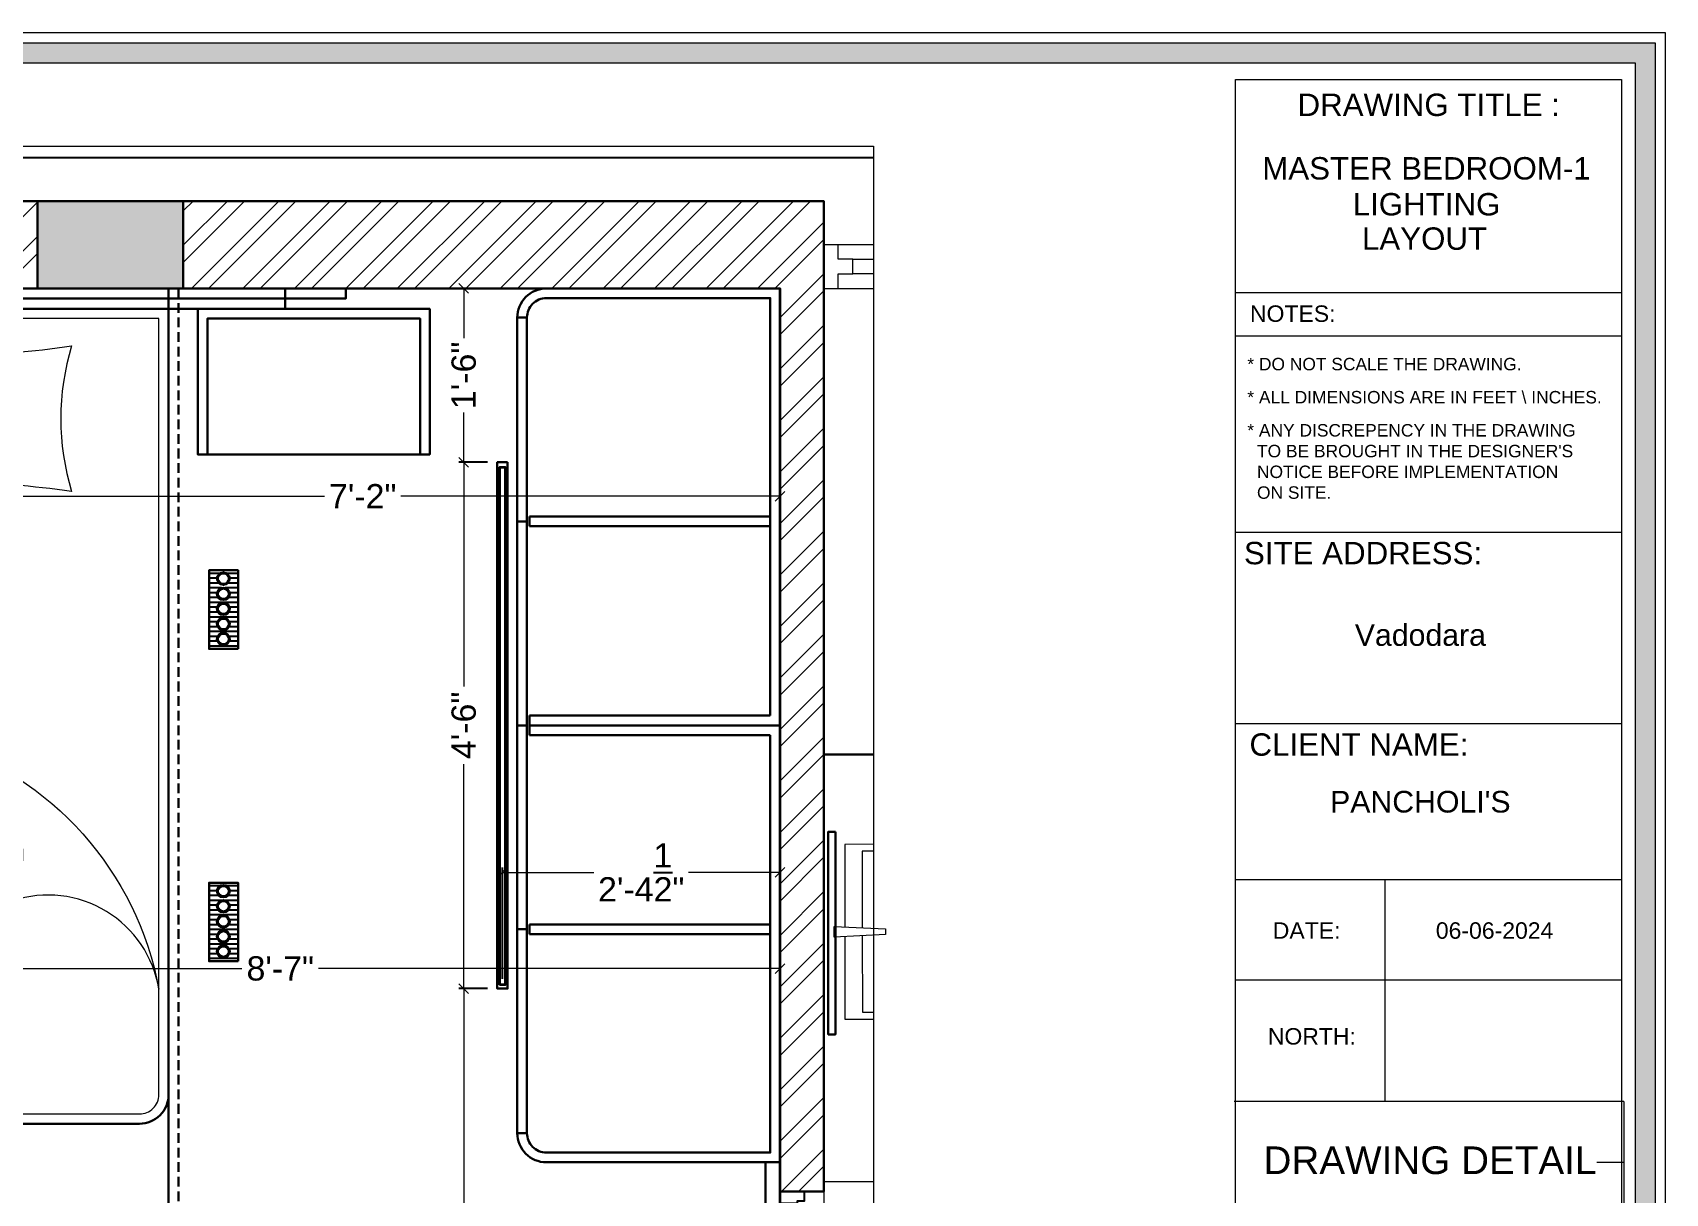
# Model space of a CAD drawing. Header units: millimetres. Extents: x 56222 to 3066687, y -650199 to -121287.
# Drawn here: x 132088.2 to 132256.5, y -184224.4 to -184104.8 of the extents above; entities that cross this region are included whole.
import ezdxf
from ezdxf.enums import TextEntityAlignment as Align

# ---------------------------------------------------------------- set-up
doc = ezdxf.new("R2010")
doc.units = ezdxf.units.MM
doc.header["$MEASUREMENT"] = 0
doc.header["$PDMODE"] = 35
doc.linetypes.add('DASHEDX2', pattern=[1.5, 1, -0.5])
doc.layers.get('Defpoints').update_dxf_attribs({"color": 220})
doc.layers.add('AR HATCH-7', color=7, linetype='Continuous')
for name, color, linetype, lineweight in [('COLUMN', 1, 'Continuous', 30), ('dim05', 1, 'Continuous', 13), ('Dimension', 10, 'DASHEDX2', 20), ('Electrical', 84, 'Continuous', 30), ('ELEVATION', 250, 'Continuous', 9), ('FIRST FLOOR', 7, 'Continuous', 9), ('FIRST FLOOR ( DW_RAIL )', 7, 'Continuous', 9), ('FIRST FLOOR_( PLine )_', 251, 'Continuous', 30), ('FURNITURE', 32, 'Continuous', 9), ('GF FALSE CEILING', 6, 'Continuous', 35), ('NAME PLATE', 7, 'Continuous', 25), ('wall', 7, 'Continuous', 30)]:
    doc.layers.add(name, color=color, linetype=linetype, lineweight=lineweight)
doc.layers.add('XX~SLAB ( PLINE )', color=251, linetype='Continuous', plot=False)
doc.styles.add('Arial', font='arial.ttf')
doc.styles.get("Standard").update_dxf_attribs({"font": 'arial.ttf', "height": 6})
doc.dimstyles.new('ISO-25', dxfattribs={"dimtxt": 2.5, "dimasz": 1, "dimexe": 0.5, "dimexo": 1, "dimtad": 0, "dimdec": 1, "dimlunit": 4, "dimtxsty": 'Standard', "dimblk": 'OBLIQUE', "dimcen": 2.5, "dimclrd": 1, "dimclre": 1, "dimclrt": 5, "dimadec": 0, "dimazin": 0, "dimtfac": 1, "dimtdec": 1, "dimtmove": 0, "dimatfit": 3, "dimfxl": 1, "dimlwd": -1, "dimarcsym": 0})

# ---------------------------------------------------------------- blocks, each defined once
blk = doc.blocks.new('MASTER')
at = {"layer": 'FURNITURE', "color": 9, "lineweight": 30, "true_color": 0xc7c8ca}
for p, q in [((131504.12, -184065.94), (131503.12, -184065.94)), ((131504.12, -184086.94), (131503.12, -184086.94)), ((131504.37, -184086.44), (131529.19, -184086.44)), ((131504.37, -184087.44), (131504.37, -184086.44)), ((131504.37, -184087.44), (131529.19, -184087.44)), ((131504.12, -184107.94), (131503.12, -184107.94)), ((131504.37, -184106.94), (131529.19, -184106.94)), ((131504.37, -184108.94), (131504.37, -184106.94)), ((131504.37, -184107.94), (131530.19, -184107.94)), ((131504.37, -184108.94), (131529.19, -184108.94)), ((131504.12, -184128.94), (131503.12, -184128.94)), ((131504.37, -184128.44), (131529.19, -184128.44)), ((131504.37, -184129.44), (131504.37, -184128.44)), ((131504.37, -184129.44), (131529.19, -184129.44)), ((131504.12, -184149.94), (131503.12, -184149.94))]:
    blk.add_line(p, q, dxfattribs=at)
for points in [[(131378.19, -184065.04), (131479.19, -184065.04), (131479.19, -184062.94), (131378.19, -184062.94)], [(131440.44, -184062.94), (131485.44, -184062.94), (131485.44, -184063.99), (131440.44, -184063.99)], [(131470.19, -184065.04), (131494.1, -184065.04), (131494.1, -184080.03), (131470.19, -184080.03)], [(131528.69, -184213.94), (131453.19, -184213.94), (131453.19, -184215.94), (131530.19, -184215.94), (131530.19, -184213.94), (131530.19, -184213.94), (131530.19, -184152.94), (131528.69, -184152.94)]]:
    blk.add_lwpolyline(points, close=True, dxfattribs=at)
for points in [[(131503.12, -184065.94), (131503.12, -184149.94, 0.414214), (131506.12, -184152.94), (131530.19, -184152.94), (131530.19, -184062.94), (131506.12, -184062.94, 0.414214)], [(131390.19, -184148.97), (131464.19, -184148.97, 0.414214), (131467.19, -184145.97), (131467.19, -184065.04), (131387.19, -184065.04), (131387.19, -184145.97, 0.414214)]]:
    blk.add_lwpolyline(points, format="xyb", close=True, dxfattribs=at)
blk.add_lwpolyline([(131529.19, -184106.94), (131529.19, -184063.94), (131506.12, -184063.94, 0.414214), (131504.12, -184065.94), (131504.12, -184149.94, 0.414214), (131506.12, -184151.94), (131529.19, -184151.94), (131529.19, -184108.94)], format="xyb", dxfattribs=at)
at = {"layer": 'FURNITURE', "color": 9, "true_color": 0xc7c8ca}
for points in [[(131390.19, -184147.97), (131464.19, -184147.97, 0.414214), (131466.19, -184145.97), (131466.19, -184066.04), (131388.19, -184066.04), (131388.19, -184145.97, 0.414214)], [(131451.18, -184125.99, 0.451075), (131443.39, -184109.47, -0.277658), (131466.19, -184135.11, 0.459377), (131451.18, -184125.99)]]:
    blk.add_lwpolyline(points, format="xyb", close=True, dxfattribs=at)
at = {"layer": 'FURNITURE', "color": 9, "lineweight": 30, "true_color": 0xc7c8ca}
blk.add_lwpolyline([(131471.19, -184080.03), (131471.19, -184066.04), (131493.1, -184066.04), (131493.1, -184080.03)], dxfattribs=at)
at = {"layer": 'FURNITURE', "color": 9, "true_color": 0xc7c8ca, "elevation": -0.01}
blk.add_lwpolyline([(131433.2, -184083.86, 0.100586), (131433.2, -184068.86, 0.075726), (131457.2, -184068.86, 0.148967), (131457.2, -184083.86, 0.074116)], format="xyb", close=True, dxfattribs=at)
blk = doc.blocks.new('_Oblique')
at = {"layer": 'wall', "color": 0, "lineweight": -2}
blk.add_line((-0.5, -0.5), (0.5, 0.5), dxfattribs=at)
blk = doc.blocks.new('*D210')
at = {"layer": 'Defpoints', "color": 0, "lineweight": 30, "transparency": 16777216}
for p in [(132062.25, -184188.17), (132165.25, -184188.17), (132165.25, -184201.22)]:
    blk.add_point(p, dxfattribs=at)
at = {"layer": 'dim05', "color": 1, "linetype": 'Continuous', "lineweight": -2, "transparency": 16777216}
for p, q in [((132062.25, -184189.17), (132062.25, -184201.72)), ((132165.25, -184189.17), (132165.25, -184201.72))]:
    blk.add_line(p, q, dxfattribs=at)
at = {"layer": 'dim05', "color": 1, "linetype": 'Continuous', "transparency": 16777216}
for p, q in [((132062.25, -184201.22), (132109.8, -184201.22)), ((132165.25, -184201.22), (132117.7, -184201.22))]:
    blk.add_line(p, q, dxfattribs=at)
at = {"layer": 'dim05', "color": 1, "transparency": 16777216, "rotation": 180}
blk.add_blockref('_Oblique', (132062.25, -184201.22), dxfattribs=at)
at = {"layer": 'dim05', "color": 1, "transparency": 16777216}
blk.add_blockref('_Oblique', (132165.25, -184201.22), dxfattribs=at)
at = {"layer": 'dim05', "color": 5, "lineweight": 25, "transparency": 16777216, "insert": (132113.75, -184201.22), "char_height": 2.5, "attachment_point": 5, "style": 'Arial'}
blk.add_mtext('8\'-7"', dxfattribs=at)
blk = doc.blocks.new('*D613')
at = {"layer": 'Defpoints', "color": 0, "lineweight": 30, "transparency": 16777216}
for p in [(132165.25, -184152.57), (132079.25, -184155.17), (132165.25, -184160.2)]:
    blk.add_point(p, dxfattribs=at)
at = {"layer": 'dim05', "color": 1, "linetype": 'Continuous', "lineweight": -2, "transparency": 16777216}
for p, q in [((132079.25, -184154.17), (132079.25, -184152.07)), ((132165.25, -184159.2), (132165.25, -184152.07))]:
    blk.add_line(p, q, dxfattribs=at)
at = {"layer": 'dim05', "color": 1, "linetype": 'Continuous', "transparency": 16777216}
for p, q in [((132079.25, -184152.57), (132118.31, -184152.57)), ((132165.25, -184152.57), (132126.18, -184152.57))]:
    blk.add_line(p, q, dxfattribs=at)
at = {"layer": 'dim05', "color": 1, "transparency": 16777216, "rotation": 180}
blk.add_blockref('_Oblique', (132079.25, -184152.57), dxfattribs=at)
at = {"layer": 'dim05', "color": 1, "transparency": 16777216}
blk.add_blockref('_Oblique', (132165.25, -184152.57), dxfattribs=at)
at = {"layer": 'dim05', "color": 5, "lineweight": 25, "transparency": 16777216, "insert": (132122.25, -184152.57), "char_height": 2.5, "attachment_point": 5, "style": 'Arial'}
blk.add_mtext('7\'-2"', dxfattribs=at)
blk = doc.blocks.new('*D594')
at = {"layer": 'Defpoints', "color": 0, "lineweight": 30, "transparency": 16777216}
for p in [(132137.17, -184131.17), (132132.66, -184149.07), (132136.11, -184149.07)]:
    blk.add_point(p, dxfattribs=at)
at = {"layer": 'dim05', "color": 1, "linetype": 'Continuous', "lineweight": -2, "transparency": 16777216}
for p, q in [((132136.17, -184131.17), (132132.16, -184131.17)), ((132135.11, -184149.07), (132132.16, -184149.07))]:
    blk.add_line(p, q, dxfattribs=at)
at = {"layer": 'dim05', "color": 1, "linetype": 'Continuous', "transparency": 16777216}
for p, q in [((132132.66, -184131.17), (132132.66, -184136.29)), ((132132.66, -184149.07), (132132.66, -184143.95))]:
    blk.add_line(p, q, dxfattribs=at)
at = {"layer": 'dim05', "color": 1, "transparency": 16777216}
for p, rotation in [((132132.66, -184131.17), 90), ((132132.66, -184149.07), 270)]:
    blk.add_blockref('_Oblique', p, dxfattribs=dict(at, rotation=rotation))
at = {"layer": 'dim05', "color": 5, "lineweight": 25, "transparency": 16777216, "insert": (132132.66, -184140.12), "char_height": 2.5, "attachment_point": 5, "rotation": 90, "style": 'Arial'}
blk.add_mtext('1\'-6"', dxfattribs=at)
blk = doc.blocks.new('*D595')
at = {"layer": 'Defpoints', "color": 0, "lineweight": 30, "transparency": 16777216}
for p in [(132136.11, -184149.07), (132132.66, -184203.28), (132136.11, -184203.28)]:
    blk.add_point(p, dxfattribs=at)
at = {"layer": 'dim05', "color": 1, "linetype": 'Continuous', "lineweight": -2, "transparency": 16777216}
for p, q in [((132135.11, -184149.07), (132132.16, -184149.07)), ((132135.11, -184203.28), (132132.16, -184203.28))]:
    blk.add_line(p, q, dxfattribs=at)
at = {"layer": 'dim05', "color": 1, "linetype": 'Continuous', "transparency": 16777216}
for p, q in [((132132.66, -184149.07), (132132.66, -184172.17)), ((132132.66, -184203.28), (132132.66, -184180.17))]:
    blk.add_line(p, q, dxfattribs=at)
at = {"layer": 'dim05', "color": 1, "transparency": 16777216}
for p, rotation in [((132132.66, -184149.07), 90), ((132132.66, -184203.28), 270)]:
    blk.add_blockref('_Oblique', p, dxfattribs=dict(at, rotation=rotation))
at = {"layer": 'dim05', "color": 5, "lineweight": 25, "transparency": 16777216, "insert": (132132.66, -184176.17), "char_height": 2.5, "attachment_point": 5, "rotation": 90, "style": 'Arial'}
blk.add_mtext('4\'-6"', dxfattribs=at)
blk = doc.blocks.new('*D596')
at = {"layer": 'Defpoints', "color": 0, "lineweight": 30, "transparency": 16777216}
for p in [(132136.11, -184203.28), (132132.66, -184284.17), (132138.73, -184284.17)]:
    blk.add_point(p, dxfattribs=at)
at = {"layer": 'dim05', "color": 1, "linetype": 'Continuous', "lineweight": -2, "transparency": 16777216}
for p, q in [((132135.11, -184203.28), (132132.16, -184203.28)), ((132137.73, -184284.17), (132132.16, -184284.17))]:
    blk.add_line(p, q, dxfattribs=at)
at = {"layer": 'dim05', "color": 1, "linetype": 'Continuous', "transparency": 16777216}
for p, q in [((132132.66, -184203.28), (132132.66, -184239.77)), ((132132.66, -184284.17), (132132.66, -184247.68))]:
    blk.add_line(p, q, dxfattribs=at)
at = {"layer": 'dim05', "color": 1, "transparency": 16777216}
for p, rotation in [((132132.66, -184203.28), 90), ((132132.66, -184284.17), 270)]:
    blk.add_blockref('_Oblique', p, dxfattribs=dict(at, rotation=rotation))
at = {"layer": 'dim05', "color": 5, "lineweight": 25, "transparency": 16777216, "insert": (132132.66, -184243.72), "char_height": 2.5, "attachment_point": 5, "rotation": 90, "style": 'Arial'}
blk.add_mtext('6\'-9"', dxfattribs=at)
blk = doc.blocks.new('*D599')
at = {"layer": 'Defpoints', "color": 0, "lineweight": 30, "transparency": 16777216}
for p in [(132165.25, -184191.31), (132136.64, -184203.28), (132165.25, -184203.28)]:
    blk.add_point(p, dxfattribs=at)
at = {"layer": 'dim05', "color": 1, "linetype": 'Continuous', "lineweight": -2, "transparency": 16777216}
for p, q in [((132136.64, -184202.28), (132136.64, -184190.81)), ((132165.25, -184202.28), (132165.25, -184190.81))]:
    blk.add_line(p, q, dxfattribs=at)
at = {"layer": 'dim05', "color": 1, "linetype": 'Continuous', "transparency": 16777216}
for p, q in [((132136.64, -184191.31), (132146.06, -184191.31)), ((132165.25, -184191.31), (132155.83, -184191.31))]:
    blk.add_line(p, q, dxfattribs=at)
at = {"layer": 'dim05', "color": 1, "transparency": 16777216, "rotation": 180}
blk.add_blockref('_Oblique', (132136.64, -184191.31), dxfattribs=at)
at = {"layer": 'dim05', "color": 1, "transparency": 16777216}
blk.add_blockref('_Oblique', (132165.25, -184191.31), dxfattribs=at)
at = {"layer": 'dim05', "color": 5, "lineweight": 25, "transparency": 16777216, "insert": (132150.95, -184191.31), "char_height": 2.5, "attachment_point": 5, "style": 'Arial'}
blk.add_mtext('2\'-4{\\H1x;\\S1/2;}"', dxfattribs=at)

msp = doc.modelspace()

# ---------------------------------------------------------------- hatches: boundary and pattern name
at = {"layer": 'AR HATCH-7', "lineweight": 9, "true_color": 0x939598}
h = msp.add_hatch(dxfattribs=at)
h.set_pattern_fill('ANSI32', color=252, scale=10)
h.set_pattern_definition([(45, (935.793, -904.3916), (-2.65165043, 2.65165043), []), (45, (937.5608, -904.3916), (-2.65165043, 2.65165043), [])])
h.paths.add_polyline_path([(132169.75, -184267.67), (132165.25, -184267.67), (132165.25, -184282.17), (132165.25, -184284.17), (132088.25, -184284.17), (132088.25, -184297.66), (132092.75, -184297.66), (132092.75, -184288.67), (132165.25, -184288.67), (132165.25, -184297.66), (132169.75, -184297.66), (132169.75, -184288.67)])
h.paths.add_polyline_path([(132088.75, -184122.17), (132009.25, -184122.17), (132009.25, -184131.17), (132088.75, -184131.17)])
h.paths.add_polyline_path([(132169.75, -184122.17), (132165.25, -184122.17), (132103.75, -184122.17), (132103.75, -184131.17), (132120.49, -184131.17), (132165.25, -184131.17), (132165.25, -184221.17), (132165.25, -184224.17), (132167.75, -184224.17), (132169.75, -184224.17)])
h.paths.add_polyline_path([(132169.75, -184252.67), (132169.75, -184252.17), (132165.25, -184252.17), (132165.25, -184267.67), (132169.75, -184267.67)])
h.paths.add_polyline_path([(131984.25, -184263.17), (131979.75, -184263.17), (131979.75, -184284.17), (131968.77, -184284.17), (131968.77, -184288.67), (132027.75, -184288.67), (132027.75, -184284.17), (131984.25, -184284.17)])
h.paths.add_polyline_path([(132028.75, -184284.17), (132028.75, -184288.67)], flags=17)
h.paths.add_polyline_path([(132044.25, -184284.17), (132044.25, -184288.67), (132052.25, -184288.67), (132052.25, -184285.67), (132052.25, -184284.17)])
at = {"layer": 'AR HATCH-7', "lineweight": 15, "true_color": 0x939598}
h = msp.add_hatch(dxfattribs=at)
h.set_pattern_fill('AR-CONC', color=252, angle=45)
h.set_pattern_definition([(95, (935.793, -68.233), (5.51551999, 4.62807079), [0.75, -8.25]), (40, (935.793, -68.233), (-6.29992167, 4.3376815), [0.6, -6.6]), (145.4514445, (936.253, -67.847), (-0.78440164, 8.96575221), [0.63740192, -7.01142112]), (91.1842, (934.379, -66.819), (8.71693388, 6.37613776), [1.125, -12.375]), (141.6356355, (935.105, -66.287), (-0.2790007, 13.4971167), [0.9561034, -10.5171376]), (36.184164, (934.379, -66.819), (-0.2790007, 13.4971167), [0.9, -9.9]), (66, (935.4395, -66.465), (7.06771572, 1.37382476), [0.75, -8.25]), (11, (935.4395, -66.465), (-3.40708593, 6.84808435), [0.6, -6.6]), (116.4514447, (936.0285, -66.3506), (3.66062975, 8.22190906), [0.6374019, -7.01142112]), (82.5, (935.793, -68.2328), (-2.267931853, 2.439898176), [0, -6.52, 0, -6.7, 0, -6.625]), (52.5, (935.793, -68.2328), (-0.92872942, 4.6490945), [0, -3.82, 0, -6.37, 0, -2.525]), (12.5, (934.2162, -69.8097), (3.934181673, 3.615207618), [0, -2.5, 0, -7.8, 0, -10.35]), (2.5, (933.509, -70.517), (3.41589983, 4.83159807), [0, -3.25, 0, -5.18, 0, -7.35])])
h.paths.add_polyline_path([(132044.25, -184279.67), (132027.75, -184279.67), (132027.75, -184288.67), (132044.25, -184288.67)])
h.paths.add_polyline_path([(132103.75, -184122.17), (132088.75, -184122.17), (132088.75, -184131.17), (132103.75, -184131.17)])
at = {"layer": 'Dimension', "linetype": 'Continuous', "true_color": 0xd39e00}
h = msp.add_hatch(color=42, dxfattribs=at)
h.paths.add_polyline_path([(131959.48, -184105.86), (131959.48, -184314.18), (132255.44, -184314.18), (132255.44, -184105.86)])
h.paths.add_polyline_path([(131961.56, -184107.94), (132253.36, -184107.94), (132253.36, -184312.1), (131961.56, -184312.1)], flags=16)
at = {"layer": 'Electrical', "lineweight": 25, "true_color": 0x000000}
h = msp.add_hatch(dxfattribs=at)
h.set_pattern_fill('ANSI31', color=18, scale=4, angle=135)
h.set_pattern_definition([(180, (111047.2401, -197159.4788), (-4e-16, -0.5), [])])
h.paths.add_polyline_path([(132109.41, -184165.96), (132108.36, -184166.83, 0.675401), (132107.22, -184167.28, 0.15536), (132107.35, -184167.67), (132106.6, -184168.29), (132106.41, -184168.29), (132106.41, -184160.2), (132109.41, -184160.2)])
h.paths.add_polyline_path([(132108.55, -184161.06, 1), (132107.22, -184161.06, 1)], flags=16)
h.paths.add_polyline_path([(132107.22, -184162.62, 1), (132108.55, -184162.62, 1)], flags=16)
h.paths.add_polyline_path([(132108.42, -184161.06, 1), (132107.36, -184161.06, 1)], flags=0)
h.paths.add_polyline_path([(132107.36, -184162.62, 1), (132108.42, -184162.62, 1)], flags=0)
h.paths.add_polyline_path([(132107.22, -184164.17, 1), (132108.55, -184164.17, 1)], flags=16)
h.paths.add_polyline_path([(132107.36, -184164.17, 1), (132108.42, -184164.17, 1)], flags=0)
h.paths.add_polyline_path([(132107.22, -184165.73, 1), (132108.55, -184165.73, 1)], flags=16)
h.paths.add_polyline_path([(132107.36, -184165.73, 1), (132108.42, -184165.73, 1)], flags=0)
h.paths.add_polyline_path([(132108.36, -184166.83), (132109.41, -184165.96), (132109.41, -184168.29), (132106.6, -184168.29), (132107.35, -184167.67, 0.731062), (132108.55, -184167.28, 0.193744)], flags=17)
h = msp.add_hatch(dxfattribs=at)
h.set_pattern_fill('ANSI31', color=18, scale=4, angle=135)
h.set_pattern_definition([(180, (111047.2401, -197191.66535), (-4e-16, -0.5), [])])
h.paths.add_polyline_path([(132109.41, -184198.14), (132108.36, -184199.01, 0.675401), (132107.22, -184199.47, 0.15536), (132107.35, -184199.85), (132106.6, -184200.47), (132106.41, -184200.47), (132106.41, -184192.38), (132109.41, -184192.38)])
h.paths.add_polyline_path([(132108.55, -184193.25, 1), (132107.22, -184193.25, 1)], flags=16)
h.paths.add_polyline_path([(132107.22, -184194.8, 1), (132108.55, -184194.8, 1)], flags=16)
h.paths.add_polyline_path([(132108.42, -184193.25, 1), (132107.36, -184193.25, 1)], flags=0)
h.paths.add_polyline_path([(132107.36, -184194.8, 1), (132108.42, -184194.8, 1)], flags=0)
h.paths.add_polyline_path([(132107.22, -184196.36, 1), (132108.55, -184196.36, 1)], flags=16)
h.paths.add_polyline_path([(132107.36, -184196.36, 1), (132108.42, -184196.36, 1)], flags=0)
h.paths.add_polyline_path([(132107.22, -184197.91, 1), (132108.55, -184197.91, 1)], flags=16)
h.paths.add_polyline_path([(132107.36, -184197.91, 1), (132108.42, -184197.91, 1)], flags=0)
h.paths.add_polyline_path([(132108.36, -184199.01), (132109.41, -184198.14), (132109.41, -184200.47), (132106.6, -184200.47), (132107.35, -184199.85, 0.731062), (132108.55, -184199.47, 0.193744)], flags=17)

# ---------------------------------------------------------------- linework, layer by layer
msp.add_lwpolyline([(132167.75, -184224.17), (132167.75, -184225.17), (132167, -184225.17), (132167, -184225.42), (132165.25, -184225.42), (132165.25, -184224.17)], close=True)
at = {"layer": 'COLUMN'}
msp.add_lwpolyline([(132103.75, -184122.17), (132103.75, -184131.17), (132088.75, -184131.17), (132088.75, -184122.17)], close=True, dxfattribs=at)
at = {"layer": 'Dimension', "color": 42, "linetype": 'Continuous', "true_color": 0xd39e00}
for p, q in [((132251.95, -184131.62), (132212.18, -184131.62)), ((132251.95, -184136.1), (132212.18, -184136.1)), ((132251.95, -184156.32), (132212.18, -184156.32)), ((132251.95, -184176.03), (132212.18, -184176.03)), ((132251.95, -184192.09), (132212.18, -184192.09)), ((132227.57, -184192.09), (132227.57, -184214.92)), ((132251.95, -184202.42), (132212.18, -184202.42)), ((132252.19, -184214.92), (132212.06, -184214.92)), ((132252.19, -184214.92), (132252.19, -184251.27)), ((132249.43, -184221.15), (132252.19, -184221.15))]:
    msp.add_line(p, q, dxfattribs=at)
for points in [[(131958.44, -184104.82), (132256.47, -184104.82), (132256.47, -184315.22), (131958.44, -184315.22)], [(131959.48, -184105.86), (132255.44, -184105.86), (132255.44, -184314.18), (131959.48, -184314.18)], [(131961.56, -184107.94), (132253.36, -184107.94), (132253.36, -184312.1), (131961.56, -184312.1)]]:
    msp.add_lwpolyline(points, close=True, dxfattribs=at)
at = {"layer": 'Dimension', "color": 42, "linetype": 'ByBlock', "true_color": 0xd39e00}
msp.add_lwpolyline([(132212.18, -184310.39), (132212.18, -184109.65), (132251.95, -184109.65), (132251.95, -184310.39)], close=True, dxfattribs=at)
at = {"layer": 'Electrical', "color": 7, "lineweight": 30}
msp.add_lwpolyline([(132137.17, -184149.07), (132137.17, -184203.28), (132136.11, -184203.28), (132136.11, -184149.07)], close=True, dxfattribs=at)
at = {"layer": 'Electrical', "color": 175, "lineweight": 30, "ltscale": 8, "true_color": 0x4554a5}
for points in [[(132136.34, -184202.88), (132136.96, -184202.88), (132136.96, -184149.58), (132136.34, -184149.58)], [(132136.36, -184202.86), (132136.94, -184202.86), (132136.94, -184149.6), (132136.36, -184149.6)]]:
    msp.add_lwpolyline(points, close=True, dxfattribs=at)
at = {"layer": 'Electrical', "color": 240, "true_color": 0xed1f24}
for points in [[(132109.41, -184168.29), (132109.41, -184160.2), (132106.41, -184160.2), (132106.41, -184168.29)], [(132109.41, -184200.47), (132109.41, -184192.38), (132106.41, -184192.38), (132106.41, -184200.47)]]:
    msp.add_lwpolyline(points, close=True, dxfattribs=at)
at = {"layer": 'Electrical', "color": 18, "lineweight": 25, "true_color": 0x000000}
for centre, radius in [((132107.89, -184161.06), 0.662), ((132107.89, -184161.06), 0.53), ((132107.89, -184162.62), 0.662), ((132107.89, -184162.62), 0.53), ((132107.89, -184164.17), 0.662), ((132107.89, -184165.73), 0.662), ((132107.89, -184164.17), 0.53), ((132107.89, -184167.28), 0.662), ((132107.89, -184165.73), 0.53), ((132107.89, -184167.28), 0.53), ((132107.89, -184193.25), 0.662), ((132107.89, -184193.25), 0.53), ((132107.89, -184194.8), 0.662), ((132107.89, -184194.8), 0.53), ((132107.89, -184196.36), 0.662), ((132107.89, -184196.36), 0.53), ((132107.89, -184197.91), 0.662), ((132107.89, -184199.47), 0.662), ((132107.89, -184197.91), 0.53), ((132107.89, -184199.47), 0.53)]:
    msp.add_circle(centre, radius, dxfattribs=at)
at = {"layer": 'ELEVATION', "lineweight": 0}
msp.add_lwpolyline([(132174.87, -184116.5), (132174.87, -184297.66), (131968.77, -184297.66), (131968.77, -184116.5)], close=True, dxfattribs=at)
at = {"layer": 'FIRST FLOOR'}
for p, q in [((132169.75, -184122.17), (132169.75, -184276.67)), ((131984.25, -184131.17), (132165.25, -184131.17)), ((132165.25, -184131.17), (132165.25, -184224.17)), ((132169.75, -184131.17), (132174.87, -184131.17)), ((132165.25, -184224.17), (132169.75, -184224.17))]:
    msp.add_line(p, q, dxfattribs=at)
at = {"layer": 'FIRST FLOOR', "ltscale": 0.7}
msp.add_lwpolyline([(131968.77, -184117.67), (132174.87, -184117.67)], dxfattribs=at)
at = {"layer": 'FIRST FLOOR ( DW_RAIL )'}
for points in [[(132174.87, -184129.67), (132172.75, -184129.67), (132172.75, -184128.17), (132171.25, -184128.17), (132171.25, -184126.67), (132169.75, -184126.67), (132169.75, -184131.17), (132171.25, -184131.17), (132171.25, -184129.67), (132172.75, -184129.67), (132172.75, -184128.17), (132174.87, -184128.17)], [(132174.87, -184126.67), (132169.75, -184126.67), (132169.75, -184131.17), (132174.87, -184131.17)]]:
    msp.add_lwpolyline(points, dxfattribs=at)
at = {"layer": 'FIRST FLOOR_( PLine )_'}
for points in [[(132165.25, -184122.17), (132009.25, -184122.17), (132009.25, -184131.17), (132165.25, -184131.17)], [(132165.25, -184131.17), (132165.25, -184224.17), (132169.75, -184224.17), (132169.75, -184122.17), (132165.25, -184122.17)]]:
    msp.add_lwpolyline(points, dxfattribs=at)
at = {"layer": 'FURNITURE', "color": 3, "linetype": 'DASHEDX2', "lineweight": 30}
msp.add_line((132103.25, -184131.17), (132103.25, -184279.67), dxfattribs=at)
at = {"layer": 'FURNITURE', "color": 5, "lineweight": 30, "ltscale": 10000}
msp.add_line((132169.75, -184179.17), (132174.87, -184179.17), dxfattribs=at)
at = {"layer": 'FURNITURE'}
for points in [[(132174.87, -184179.17), (132169.75, -184179.17), (132169.75, -184131.17), (132174.87, -184131.17)], [(132174.87, -184223.17), (132169.75, -184223.17), (132169.75, -184179.17), (132174.87, -184179.17)], [(132174.87, -184188.42), (132171.91, -184188.43), (132171.91, -184196.94)], [(132174.87, -184189.14), (132173.71, -184189.14), (132173.71, -184197.02)], [(132171.91, -184197.91), (132171.93, -184206.43), (132174.87, -184206.42)], [(132173.71, -184197.83), (132173.73, -184205.7), (132174.87, -184205.7)]]:
    msp.add_lwpolyline(points, dxfattribs=at)
at = {"layer": 'FURNITURE', "color": 5, "lineweight": 30, "ltscale": 10000}
msp.add_lwpolyline([(132170.95, -184187.13), (132170.95, -184208), (132170.21, -184208), (132170.21, -184187.13)], close=True, dxfattribs=at)
at = {"layer": 'FURNITURE'}
msp.add_lwpolyline([(132176.13, -184197.14), (132176.13, -184197.71), (132170.83, -184197.97), (132170.83, -184196.89)], close=True, dxfattribs=at)
at = {"layer": 'GF FALSE CEILING', "color": 9, "lineweight": 30, "true_color": 0xc7c8ca}
for points in [[(131984.25, -184131.17), (132165.25, -184131.17), (132165.25, -184279.67), (131984.25, -184279.67)], [(132022.25, -184131.17), (132102.25, -184131.17), (132102.25, -184279.67), (132022.25, -184279.67)]]:
    msp.add_lwpolyline(points, close=True, dxfattribs=at)
at = {"layer": 'XX~SLAB ( PLINE )'}
msp.add_lwpolyline([(131968.77, -184117.67), (132174.87, -184117.67)], dxfattribs=at)

# ---------------------------------------------------------------- block references
at = {"layer": 'dim05', "color": 242, "lineweight": 30, "true_color": 0xcd2027}
msp.add_blockref('MASTER', (635.05, -68.23), dxfattribs=at)

# ---------------------------------------------------------------- texts
at = {"layer": 'NAME PLATE', "style": 'Arial'}
for s, height, p in [('DRAWING TITLE : ', 2.3071, (132232.54, -184113.41)), ('MASTER BEDROOM-1', 2.3071, (132231.86, -184119.95)), ('LIGHTING', 2.307, (132231.87, -184123.65)), ('LAYOUT', 2.307, (132231.66, -184127.19)), ('NOTES:', 1.695, (132218.08, -184134.61)), ('SITE ADDRESS:', 2.3071, (132225.32, -184159.58)), ('Vadodara', 2.23, (132231.23, -184167.98)), ('CLIENT NAME:', 2.3071, (132224.9, -184179.3)), ("PANCHOLI'S", 2.23, (132231.23, -184185.15)), ('DATE:', 1.695, (132219.51, -184198.15)), ('06-06-2024', 1.695, (132238.88, -184198.15)), ('NORTH:', 1.695, (132220.05, -184209.05)), ('DRAWING DETAIL', 2.8523, (132232.22, -184222.39))]:
    msp.add_text(s, height=height, dxfattribs=at).set_placement(p, align=Align.CENTER)
at = {"layer": 'NAME PLATE', "char_height": 1.2821, "width": 49.5341, "attachment_point": 1, "style": 'Arial'}
for s, insert in [('* DO NOT SCALE THE DRAWING.', (132213.4, -184138.32)), ('* ALL DIMENSIONS ARE IN FEET \\\\ INCHES.', (132213.4, -184141.73)), ("* ANY DISCREPENCY IN THE DRAWING \\P  TO BE BROUGHT IN THE DESIGNER'S\\P  NOTICE BEFORE IMPLEMENTATION \\P  ON SITE.", (132213.4, -184145.14))]:
    msp.add_mtext(s, dxfattribs=dict(at, insert=insert))

# ---------------------------------------------------------------- dimensions: what is measured, and where the dimension line sits
at = {"layer": 'dim05', "color": 27, "lineweight": 25, "true_color": 0x7d5120}
for base, p1, p2, picture, middle in [((132132.66, -184149.07), (132137.17, -184131.17), (132136.11, -184149.07), '*D594', (132132.66, -184140.12)), ((132132.66, -184203.28), (132136.11, -184149.07), (132136.11, -184203.28), '*D595', (132132.66, -184176.17)), ((132132.66, -184284.17), (132136.11, -184203.28), (132138.73, -184284.17), '*D596', (132132.66, -184243.72))]:
    dim = msp.add_linear_dim(base=base, p1=p1, p2=p2, angle=270, dimstyle='ISO-25', override={"dimtxsty": 'Arial', "dimtmove": 1}, dxfattribs=at)
    dim.commit()
    dim.dimension.update_dxf_attribs({"geometry": picture, "text_midpoint": middle})
for base, p1, p2, picture, middle in [((132165.25, -184152.57), (132079.25, -184155.17), (132165.25, -184160.2), '*D613', (132122.25, -184152.57)), ((132165.25, -184191.31), (132136.64, -184203.28), (132165.25, -184203.28), '*D599', (132150.95, -184191.31))]:
    dim = msp.add_linear_dim(base=base, p1=p1, p2=p2, dimstyle='ISO-25', override={"dimtxsty": 'Arial', "dimtmove": 1}, dxfattribs=at)
    dim.commit()
    dim.dimension.update_dxf_attribs({"geometry": picture, "text_midpoint": middle})
dim = msp.add_linear_dim(base=(132165.25, -184201.22), p1=(132062.25, -184188.17), p2=(132165.25, -184188.17), dimstyle='ISO-25', override={"dimtxsty": 'Arial', "dimtmove": 1}, dxfattribs=at)
dim.commit()
dim.dimension.update_dxf_attribs({"geometry": '*D210', "text_midpoint": (132113.75, -184201.22), "dimtype": 160})

doc.saveas('drawing.dxf')
